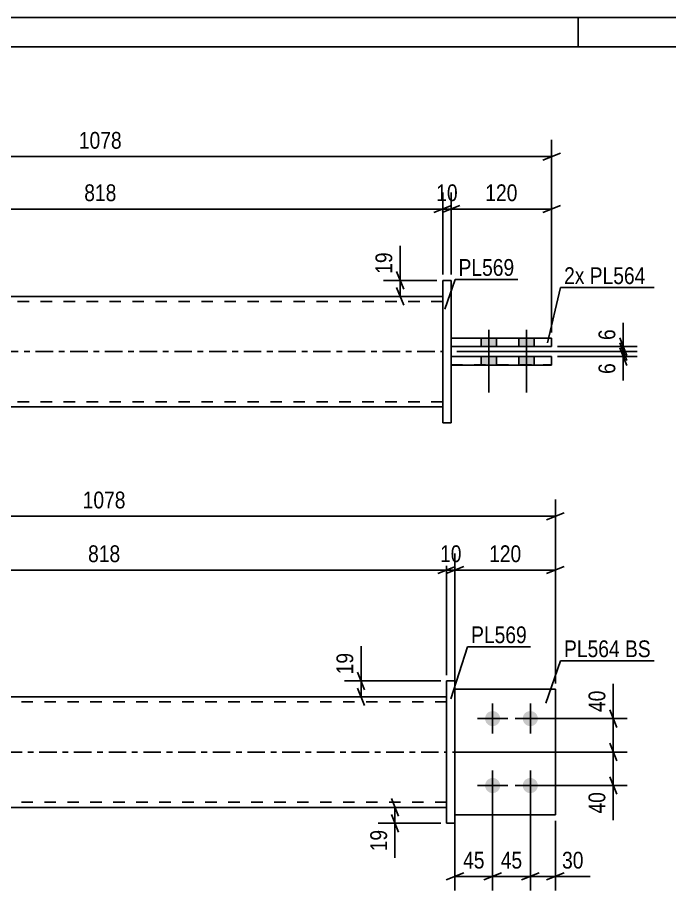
# Model space of a CAD drawing. Header units: millimetres. Extents: x 0 to 420, y 0 to 297.
# Drawn here: x 114.4 to 225.6, y 148 to 297 of the extents above; entities that cross this region are included whole.
import ezdxf

# ---------------------------------------------------------------- set-up
doc = ezdxf.new("R2010")
doc.units = ezdxf.units.MM
doc.linetypes.add('DXK_LINE_DOT2', pattern=[3.9198, 1.9599, -1.9599])
doc.linetypes.add('DXK_LINE_DOT3', pattern=[5.9187, 2.979, -0.9799, 0.9799, -0.9799])
doc.styles.add('Arial Narrow', font='ARIALN.TTF', dxfattribs={"height": 0.2})

# ---------------------------------------------------------------- blocks, each defined once
blk = doc.blocks.new('Unknown-585696815-1128')
at = {"color": 5, "linetype": 'Continuous'}
for p, q in [((420, 297), (0, 297)), ((210, 292), (210, 297)), ((415, 292), (5, 292))]:
    blk.add_line(p, q, dxfattribs=at)
blk = doc.blocks.new('Part-585696815-1898 - 1892')
at = {"linetype": 'Continuous'}
blk.add_hatch(color=2, dxfattribs=at).paths.add_polyline_path([(99.98, 162.19), (99.18, 163.59), (100.78, 163.59)])
at = {"color": 2, "linetype": 'Continuous'}
for p, q in [((70.77, 181.05), (187.58, 181.05)), ((99.98, 162.19), (99.18, 163.59)), ((99.18, 163.59), (100.78, 163.59)), ((100.78, 163.59), (99.98, 162.19)), ((70.77, 162.19), (187.58, 162.19))]:
    blk.add_line(p, q, dxfattribs=at)
at = {"color": 7, "linetype": 'DXK_LINE_DOT2'}
for p, q in [((70.77, 162.19), (70.77, 181.05)), ((187.58, 162.19), (187.58, 181.05)), ((187.58, 180.19), (70.77, 180.19)), ((187.58, 163.05), (70.77, 163.05))]:
    blk.add_line(p, q, dxfattribs=at)
at = {"color": 7, "linetype": 'DXK_LINE_DOT3'}
blk.add_line((70.77, 171.62), (187.58, 171.62), dxfattribs=at)
at = {"color": 2, "linetype": 'Continuous'}
blk.add_circle((99.98, 163.09), 1, dxfattribs=at)
blk = doc.blocks.new('Part-585696815-1910 - 1892')
at = {"color": 2, "linetype": 'Continuous'}
for p, q in [((187.58, 183.76), (187.58, 183.77)), ((187.58, 183.77), (187.58, 159.47)), ((187.58, 183.77), (189.01, 183.77)), ((189.01, 183.76), (187.58, 183.76)), ((189.01, 159.47), (189.01, 183.77)), ((187.58, 159.47), (189.01, 159.47))]:
    blk.add_line(p, q, dxfattribs=at)
at = {"color": 7, "linetype": 'DXK_LINE_DOT2'}
blk.add_line((187.58, 159.49), (189.01, 159.49), dxfattribs=at)
blk = doc.blocks.new('Part-585696815-1904 - 1892')
at = {"color": 7, "linetype": 'DXK_LINE_DOT2'}
for p, q in [((189.01, 182.34), (206.15, 182.34)), ((189.01, 160.91), (189.01, 182.34)), ((189.01, 182.34), (206.15, 182.34)), ((206.15, 182.34), (206.15, 182.34)), ((206.15, 182.34), (206.15, 160.91)), ((189.01, 160.91), (189.01, 160.91)), ((189.01, 160.91), (206.15, 160.91)), ((189.01, 160.91), (206.15, 160.91))]:
    blk.add_line(p, q, dxfattribs=at)
blk = doc.blocks.new('Bolt-585696815-1927 - 1892')
at = {"linetype": 'Continuous'}
for points in [[(195.44, 178.62), (195.71, 178.59), (195.96, 178.51), (196.19, 178.38), (196.39, 178.2), (196.55, 177.98), (196.66, 177.73), (196.72, 177.47), (196.72, 177.2), (196.66, 176.94), (196.55, 176.69), (196.39, 176.48), (196.19, 176.3), (195.96, 176.16), (195.71, 176.08), (195.44, 176.05), (195.17, 176.08), (194.92, 176.16), (194.68, 176.3), (194.48, 176.48), (194.32, 176.69), (194.22, 176.94), (194.16, 177.2), (194.16, 177.47), (194.22, 177.73), (194.32, 177.98), (194.48, 178.2), (194.68, 178.38), (194.92, 178.51), (195.17, 178.59)], [(201.87, 178.62), (202.13, 178.59), (202.39, 178.51), (202.62, 178.38), (202.82, 178.2), (202.98, 177.98), (203.09, 177.73), (203.15, 177.47), (203.15, 177.2), (203.09, 176.94), (202.98, 176.69), (202.82, 176.48), (202.62, 176.3), (202.39, 176.16), (202.13, 176.08), (201.87, 176.05), (201.6, 176.08), (201.34, 176.16), (201.11, 176.3), (200.91, 176.48), (200.75, 176.69), (200.64, 176.94), (200.59, 177.2), (200.59, 177.47), (200.64, 177.73), (200.75, 177.98), (200.91, 178.2), (201.11, 178.38), (201.34, 178.51), (201.6, 178.59)], [(195.44, 167.19), (195.71, 167.17), (195.96, 167.08), (196.19, 166.95), (196.39, 166.77), (196.55, 166.55), (196.66, 166.3), (196.72, 166.04), (196.72, 165.77), (196.66, 165.51), (196.55, 165.26), (196.39, 165.05), (196.19, 164.87), (195.96, 164.73), (195.71, 164.65), (195.44, 164.62), (195.17, 164.65), (194.92, 164.73), (194.68, 164.87), (194.48, 165.05), (194.32, 165.26), (194.22, 165.51), (194.16, 165.77), (194.16, 166.04), (194.22, 166.3), (194.32, 166.55), (194.48, 166.77), (194.68, 166.95), (194.92, 167.08), (195.17, 167.17)], [(201.87, 167.19), (202.13, 167.17), (202.39, 167.08), (202.62, 166.95), (202.82, 166.77), (202.98, 166.55), (203.09, 166.3), (203.15, 166.04), (203.15, 165.77), (203.09, 165.51), (202.98, 165.26), (202.82, 165.05), (202.62, 164.87), (202.39, 164.73), (202.13, 164.65), (201.87, 164.62), (201.6, 164.65), (201.34, 164.73), (201.11, 164.87), (200.91, 165.05), (200.75, 165.26), (200.64, 165.51), (200.59, 165.77), (200.59, 166.04), (200.64, 166.3), (200.75, 166.55), (200.91, 166.77), (201.11, 166.95), (201.34, 167.08), (201.6, 167.17)]]:
    blk.add_hatch(color=1, dxfattribs=at).paths.add_polyline_path(points)
at = {"color": 1, "linetype": 'Continuous'}
for p, q in [((195.44, 179.91), (195.44, 174.77)), ((201.87, 179.91), (201.87, 174.77)), ((192.87, 177.34), (198.01, 177.34)), ((199.3, 177.34), (204.44, 177.34)), ((195.44, 168.48), (195.44, 163.34)), ((201.87, 168.48), (201.87, 163.34)), ((192.87, 165.91), (198.01, 165.91)), ((199.3, 165.91), (204.44, 165.91))]:
    blk.add_line(p, q, dxfattribs=at)
blk = doc.blocks.new('Part-585696815-1932 - 1892')
at = {"color": 2, "linetype": 'Continuous'}
for p, q in [((189.01, 182.34), (206.15, 182.34)), ((206.15, 182.34), (206.15, 182.34)), ((206.15, 160.91), (206.15, 182.34)), ((189.01, 160.91), (206.15, 160.91))]:
    blk.add_line(p, q, dxfattribs=at)
at = {"color": 7, "linetype": 'DXK_LINE_DOT2'}
for p, q in [((189.01, 182.34), (206.15, 182.34)), ((189.01, 160.91), (189.01, 182.34)), ((206.15, 182.34), (206.15, 182.34)), ((189.01, 160.91), (189.01, 160.91)), ((189.01, 160.91), (206.15, 160.91))]:
    blk.add_line(p, q, dxfattribs=at)
blk = doc.blocks.new('Part-585696815-1644 - 1592')
at = {"color": 2, "linetype": 'Continuous'}
for p, q in [((188.36, 239.12), (205.5, 239.12)), ((188.36, 239.11), (205.5, 239.11)), ((205.5, 237.68), (205.5, 239.12)), ((188.36, 237.68), (205.5, 237.68))]:
    blk.add_line(p, q, dxfattribs=at)
at = {"color": 7, "linetype": 'DXK_LINE_DOT2'}
for p, q in [((188.36, 237.68), (188.36, 239.12)), ((188.36, 237.69), (205.5, 237.69))]:
    blk.add_line(p, q, dxfattribs=at)
blk = doc.blocks.new('Part-585696815-1639 - 1592')
at = {"color": 2, "linetype": 'Continuous'}
for p, q in [((188.36, 242.26), (205.5, 242.26)), ((188.36, 242.25), (205.5, 242.25)), ((205.5, 240.83), (205.5, 242.26)), ((188.36, 240.83), (205.5, 240.83))]:
    blk.add_line(p, q, dxfattribs=at)
at = {"color": 7, "linetype": 'DXK_LINE_DOT2'}
for p, q in [((188.36, 240.83), (188.36, 242.26)), ((188.36, 240.84), (205.5, 240.84))]:
    blk.add_line(p, q, dxfattribs=at)
blk = doc.blocks.new('Part-585696815-1659 - 1592')
at = {"linetype": 'Continuous'}
blk.add_hatch(color=2, dxfattribs=at).paths.add_polyline_path([(99.33, 239.97), (98.53, 241.37), (100.13, 241.37)])
at = {"color": 2, "linetype": 'Continuous'}
for p, q in [((70.13, 249.4), (186.93, 249.4)), ((99.33, 239.97), (98.53, 241.37)), ((98.53, 241.37), (100.13, 241.37)), ((100.13, 241.37), (99.33, 239.97)), ((70.13, 230.55), (186.93, 230.55))]:
    blk.add_line(p, q, dxfattribs=at)
at = {"color": 7, "linetype": 'DXK_LINE_DOT2'}
for p, q in [((70.13, 230.55), (70.13, 249.4)), ((186.93, 249.4), (186.93, 230.55)), ((186.93, 248.55), (70.13, 248.55)), ((186.93, 231.4), (70.13, 231.4))]:
    blk.add_line(p, q, dxfattribs=at)
at = {"color": 7, "linetype": 'DXK_LINE_DOT3'}
blk.add_line((70.13, 239.97), (186.93, 239.97), dxfattribs=at)
at = {"color": 2, "linetype": 'Continuous'}
blk.add_circle((99.33, 240.87), 1, dxfattribs=at)
blk = doc.blocks.new('Bolt-585696815-1660 - 1592')
at = {"linetype": 'Continuous'}
for points in [[(196.08, 242.26), (193.5, 242.26), (193.5, 240.83), (196.08, 240.83)], [(196.08, 242.26), (193.5, 242.26), (193.5, 240.83), (196.08, 240.83)], [(202.5, 242.26), (199.93, 242.26), (199.93, 240.83), (202.5, 240.83)], [(202.5, 242.26), (199.93, 242.26), (199.93, 240.83), (202.5, 240.83)], [(196.08, 239.12), (193.5, 239.12), (193.5, 237.69), (196.08, 237.69)], [(196.08, 239.11), (193.5, 239.11), (193.5, 237.69), (196.08, 237.69)], [(202.5, 239.12), (199.93, 239.12), (199.93, 237.69), (202.5, 237.69)], [(202.5, 239.11), (199.93, 239.11), (199.93, 237.69), (202.5, 237.69)]]:
    blk.add_hatch(color=1, dxfattribs=at).paths.add_polyline_path(points)
at = {"color": 1, "linetype": 'Continuous'}
for p, q in [((194.79, 243.69), (194.79, 232.98)), ((194.79, 243.69), (194.79, 232.97)), ((201.22, 243.69), (201.22, 232.98)), ((201.22, 243.69), (201.22, 232.97)), ((193.5, 242.26), (193.5, 240.83)), ((193.5, 242.26), (193.5, 240.83)), ((196.08, 242.26), (196.08, 240.83)), ((196.08, 242.26), (196.08, 240.83)), ((199.93, 242.26), (199.93, 240.83)), ((199.93, 242.26), (199.93, 240.83)), ((202.5, 242.26), (202.5, 240.83)), ((202.5, 242.26), (202.5, 240.83)), ((193.5, 239.12), (193.5, 237.69)), ((193.5, 239.11), (193.5, 237.69)), ((196.08, 239.12), (196.08, 237.69)), ((196.08, 239.11), (196.08, 237.69)), ((199.93, 239.12), (199.93, 237.69)), ((199.93, 239.11), (199.93, 237.69)), ((202.5, 239.12), (202.5, 237.69)), ((202.5, 239.11), (202.5, 237.69))]:
    blk.add_line(p, q, dxfattribs=at)
blk = doc.blocks.new('Part-585696815-1675 - 1592')
at = {"color": 2, "linetype": 'Continuous'}
for p, q in [((186.93, 252.12), (186.93, 252.11)), ((186.93, 252.11), (186.93, 252.12)), ((186.93, 252.12), (188.36, 252.12)), ((186.93, 227.83), (186.93, 252.11)), ((186.93, 252.11), (188.36, 252.11)), ((188.36, 252.11), (188.36, 252.12)), ((188.36, 252.12), (188.36, 252.11)), ((188.36, 252.11), (188.36, 227.83)), ((186.93, 227.83), (188.36, 227.83))]:
    blk.add_line(p, q, dxfattribs=at)
at = {"color": 7, "linetype": 'DXK_LINE_DOT2'}
for p, q in [((186.93, 227.84), (188.36, 227.84)), ((188.36, 227.84), (188.36, 227.83))]:
    blk.add_line(p, q, dxfattribs=at)
blk = doc.blocks.new('StraightDimension-585696815-4817 - 1892')
at = {"color": 7, "linetype": 'Continuous'}
for p, q in [((195.44, 164.91), (195.44, 147.99)), ((189.01, 159.91), (189.01, 147.99)), ((187.51, 149.79), (190.51, 150.99)), ((196.94, 150.99), (193.94, 149.79)), ((189.01, 150.39), (195.44, 150.39))]:
    blk.add_line(p, q, dxfattribs=at)
at = {"color": 0}
blk.add_wipeout([(194.65, 151.14), (194.65, 155.34), (189.8, 155.34), (189.8, 151.14)], dxfattribs=at)
at = {"color": 3, "style": 'Arial Narrow'}
blk.add_text('45', height=2.863, dxfattribs=at).set_placement((190.4, 151.74))
blk = doc.blocks.new('StraightDimension-585696815-2022 - 1892')
at = {"color": 7, "linetype": 'Continuous'}
for p, q in [((173.01, 183.76), (173.01, 189.67)), ((173.01, 183.76), (173.01, 189.67)), ((172.41, 185.26), (173.61, 182.26)), ((186.58, 183.76), (170.16, 183.76)), ((173.01, 181.05), (173.01, 183.76)), ((173.61, 179.55), (172.41, 182.55)), ((186.58, 181.05), (170.16, 181.05))]:
    blk.add_line(p, q, dxfattribs=at)
at = {"color": 0}
blk.add_wipeout([(172.26, 189.14), (168.06, 189.14), (168.06, 184.29), (172.26, 184.29)], dxfattribs=at)
at = {"color": 3, "style": 'Arial Narrow'}
blk.add_text('19', height=2.863, rotation=90.0002, dxfattribs=at).set_placement((171.66, 184.89))
blk = doc.blocks.new('StraightDimension-585696815-4877 - 1892')
at = {"color": 7, "linetype": 'Continuous'}
for p, q in [((52.2, 183.34), (52.2, 214.71)), ((206.15, 183.34), (206.15, 214.71)), ((53.7, 212.46), (50.7, 211.26)), ((52.2, 211.86), (206.15, 211.86)), ((204.65, 211.26), (207.65, 212.46))]:
    blk.add_line(p, q, dxfattribs=at)
at = {"color": 0}
blk.add_wipeout([(133.43, 212.61), (133.43, 216.81), (124.92, 216.81), (124.92, 212.61)], dxfattribs=at)
at = {"color": 3, "style": 'Arial Narrow'}
blk.add_text('1078', height=2.863, dxfattribs=at).set_placement((125.52, 213.21))
blk = doc.blocks.new('StraightDimension-585696815-1973 - 1892')
at = {"color": 7, "linetype": 'Continuous'}
for p, q in [((70.77, 183.34), (70.77, 205.54)), ((187.58, 184.76), (187.58, 205.54)), ((72.27, 203.29), (69.27, 202.09)), ((70.77, 202.69), (187.58, 202.69)), ((186.08, 202.09), (189.08, 203.29))]:
    blk.add_line(p, q, dxfattribs=at)
at = {"color": 0}
blk.add_wipeout([(132.52, 203.44), (132.52, 207.64), (125.84, 207.64), (125.84, 203.44)], dxfattribs=at)
at = {"color": 3, "style": 'Arial Narrow'}
blk.add_text('818', height=2.863, dxfattribs=at).set_placement((126.44, 204.04))
blk = doc.blocks.new('StraightDimension-585696815-1982 - 1892')
at = {"color": 7, "linetype": 'Continuous'}
for p, q in [((187.58, 184.76), (187.58, 205.54)), ((189.01, 183.34), (189.01, 205.54)), ((186.08, 202.09), (189.08, 203.29)), ((190.51, 203.29), (187.51, 202.09)), ((187.58, 202.69), (189.01, 202.69))]:
    blk.add_line(p, q, dxfattribs=at)
at = {"color": 0}
blk.add_wipeout([(190.72, 203.44), (190.72, 207.64), (185.87, 207.64), (185.87, 203.44)], dxfattribs=at)
at = {"color": 3, "style": 'Arial Narrow'}
blk.add_text('10', height=2.863, dxfattribs=at).set_placement((186.47, 204.04))
blk = doc.blocks.new('StraightDimension-585696815-4844 - 1892')
at = {"color": 7, "linetype": 'Continuous'}
for p, q in [((216.01, 177.34), (216.01, 183.25)), ((216.01, 177.34), (216.01, 183.25)), ((215.41, 178.84), (216.61, 175.84)), ((202.87, 177.34), (218.41, 177.34)), ((216.01, 171.62), (216.01, 177.34)), ((216.61, 170.12), (215.41, 173.12)), ((188.58, 171.62), (218.41, 171.62))]:
    blk.add_line(p, q, dxfattribs=at)
at = {"color": 0}
blk.add_wipeout([(215.26, 182.72), (211.06, 182.72), (211.06, 177.86), (215.26, 177.86)], dxfattribs=at)
at = {"color": 3, "style": 'Arial Narrow'}
blk.add_text('40', height=2.863, rotation=90.0002, dxfattribs=at).set_placement((214.66, 178.46))
blk = doc.blocks.new('StraightDimension-585696815-1999 - 1892')
at = {"color": 7, "linetype": 'Continuous'}
for p, q in [((189.01, 183.34), (189.01, 205.54)), ((206.15, 183.34), (206.15, 205.54)), ((190.51, 203.29), (187.51, 202.09)), ((189.01, 202.69), (206.15, 202.69)), ((204.65, 202.09), (207.65, 203.29))]:
    blk.add_line(p, q, dxfattribs=at)
at = {"color": 0}
blk.add_wipeout([(200.92, 203.44), (200.92, 207.64), (194.24, 207.64), (194.24, 203.44)], dxfattribs=at)
at = {"color": 3, "style": 'Arial Narrow'}
blk.add_text('120', height=2.863, dxfattribs=at).set_placement((194.84, 204.04))
blk = doc.blocks.new('StraightDimension-585696815-2082 - 1892')
at = {"color": 7, "linetype": 'Continuous'}
for p, q in [((178.18, 163.69), (179.38, 160.69)), ((186.58, 162.19), (175.93, 162.19)), ((179.38, 157.97), (178.18, 160.97)), ((178.78, 159.47), (178.78, 162.19)), ((186.58, 159.47), (175.93, 159.47)), ((178.78, 159.47), (178.78, 153.57)), ((178.78, 159.47), (178.78, 153.57))]:
    blk.add_line(p, q, dxfattribs=at)
at = {"color": 0}
blk.add_wipeout([(178.03, 158.95), (173.83, 158.95), (173.83, 154.09), (178.03, 154.09)], dxfattribs=at)
at = {"color": 3, "style": 'Arial Narrow'}
blk.add_text('19', height=2.863, rotation=90.0002, dxfattribs=at).set_placement((177.43, 154.69))
blk = doc.blocks.new('StraightDimension-585696815-4815 - 1892')
at = {"color": 7, "linetype": 'Continuous'}
for p, q in [((201.87, 164.91), (201.87, 147.99)), ((206.15, 159.91), (206.15, 147.99)), ((200.37, 149.79), (203.37, 150.99)), ((207.65, 150.99), (204.65, 149.79)), ((201.87, 150.39), (206.15, 150.39)), ((206.15, 150.39), (212.06, 150.39)), ((206.15, 150.39), (212.06, 150.39))]:
    blk.add_line(p, q, dxfattribs=at)
at = {"color": 0}
blk.add_wipeout([(211.53, 151.14), (211.53, 155.34), (206.68, 155.34), (206.68, 151.14)], dxfattribs=at)
at = {"color": 3, "style": 'Arial Narrow'}
blk.add_text('30', height=2.863, dxfattribs=at).set_placement((207.28, 151.74))
blk = doc.blocks.new('StraightDimension-585696815-4816 - 1892')
at = {"color": 7, "linetype": 'Continuous'}
for p, q in [((195.44, 164.91), (195.44, 147.99)), ((201.87, 164.91), (201.87, 147.99)), ((193.94, 149.79), (196.94, 150.99)), ((203.37, 150.99), (200.37, 149.79)), ((195.44, 150.39), (201.87, 150.39))]:
    blk.add_line(p, q, dxfattribs=at)
at = {"color": 0}
blk.add_wipeout([(201.08, 151.14), (201.08, 155.34), (196.22, 155.34), (196.22, 151.14)], dxfattribs=at)
at = {"color": 3, "style": 'Arial Narrow'}
blk.add_text('45', height=2.863, dxfattribs=at).set_placement((196.82, 151.74))
blk = doc.blocks.new('StraightDimension-585696815-4845 - 1892')
at = {"color": 7, "linetype": 'Continuous'}
for p, q in [((215.41, 173.12), (216.61, 170.12)), ((188.58, 171.62), (218.41, 171.62)), ((216.01, 165.91), (216.01, 171.62)), ((216.61, 164.41), (215.41, 167.41)), ((202.87, 165.91), (218.41, 165.91)), ((216.01, 165.91), (216.01, 160)), ((216.01, 165.91), (216.01, 160))]:
    blk.add_line(p, q, dxfattribs=at)
at = {"color": 0}
blk.add_wipeout([(215.26, 165.39), (211.06, 165.39), (211.06, 160.53), (215.26, 160.53)], dxfattribs=at)
at = {"color": 3, "style": 'Arial Narrow'}
blk.add_text('40', height=2.863, rotation=90.0002, dxfattribs=at).set_placement((214.66, 161.13))
blk = doc.blocks.new('StraightDimension-585696815-1735 - 1592')
at = {"color": 7, "linetype": 'Continuous'}
for p, q in [((186.93, 253.12), (186.93, 267.15)), ((188.36, 253.12), (188.36, 267.15)), ((185.43, 263.7), (188.43, 264.9)), ((189.86, 264.9), (186.86, 263.7)), ((186.93, 264.3), (188.36, 264.3))]:
    blk.add_line(p, q, dxfattribs=at)
at = {"color": 0}
blk.add_wipeout([(190.07, 265.05), (190.07, 269.25), (185.22, 269.25), (185.22, 265.05)], dxfattribs=at)
at = {"color": 3, "style": 'Arial Narrow'}
blk.add_text('10', height=2.863, dxfattribs=at).set_placement((185.82, 265.65))
blk = doc.blocks.new('StraightDimension-585696815-1776 - 1592')
at = {"color": 7, "linetype": 'Continuous'}
for p, q in [((51.55, 243.25), (51.55, 276.1)), ((205.5, 243.25), (205.5, 276.1)), ((53.05, 273.85), (50.05, 272.65)), ((51.55, 273.25), (205.5, 273.25)), ((204, 272.65), (207, 273.85))]:
    blk.add_line(p, q, dxfattribs=at)
at = {"color": 0}
blk.add_wipeout([(132.79, 274), (132.79, 278.2), (124.27, 278.2), (124.27, 274)], dxfattribs=at)
at = {"color": 3, "style": 'Arial Narrow'}
blk.add_text('1078', height=2.863, dxfattribs=at).set_placement((124.87, 274.6))
blk = doc.blocks.new('StraightDimension-585696815-1695 - 1592')
at = {"color": 7, "linetype": 'Continuous'}
for p, q in [((217.11, 241.47), (218.31, 238.47)), ((189.36, 239.97), (220.11, 239.97)), ((218.31, 237.61), (217.11, 240.61)), ((217.71, 239.11), (217.71, 239.97)), ((206.5, 239.11), (220.11, 239.11)), ((217.71, 239.11), (217.71, 235.03)), ((217.71, 239.11), (217.71, 235.03))]:
    blk.add_line(p, q, dxfattribs=at)
at = {"color": 0}
blk.add_wipeout([(216.96, 238.59), (212.76, 238.59), (212.76, 235.56), (216.96, 235.56)], dxfattribs=at)
at = {"color": 3, "style": 'Arial Narrow'}
blk.add_text('6', height=2.86, rotation=90.0002, dxfattribs=at).set_placement((216.36, 236.16))
blk = doc.blocks.new('StraightDimension-585696815-1704 - 1592')
at = {"color": 7, "linetype": 'Continuous'}
for p, q in [((217.71, 240.83), (217.71, 244.9)), ((217.71, 240.83), (217.71, 244.9)), ((217.11, 242.33), (218.31, 239.33)), ((218.31, 238.47), (217.11, 241.47)), ((189.36, 239.97), (220.11, 239.97)), ((206.5, 240.83), (220.11, 240.83)), ((217.71, 239.97), (217.71, 240.83))]:
    blk.add_line(p, q, dxfattribs=at)
at = {"color": 0}
blk.add_wipeout([(216.96, 244.38), (212.76, 244.38), (212.76, 241.35), (216.96, 241.35)], dxfattribs=at)
at = {"color": 3, "style": 'Arial Narrow'}
blk.add_text('6', height=2.86, rotation=90.0002, dxfattribs=at).set_placement((216.36, 241.95))
blk = doc.blocks.new('StraightDimension-585696815-1714 - 1592')
at = {"color": 7, "linetype": 'Continuous'}
for p, q in [((179.67, 252.12), (179.67, 258.03)), ((179.67, 252.12), (179.67, 258.03)), ((179.07, 253.62), (180.27, 250.62)), ((185.93, 252.12), (176.82, 252.12)), ((179.67, 249.4), (179.67, 252.12)), ((180.27, 247.9), (179.07, 250.9)), ((185.93, 249.4), (176.82, 249.4))]:
    blk.add_line(p, q, dxfattribs=at)
at = {"color": 0}
blk.add_wipeout([(178.92, 257.5), (174.72, 257.5), (174.72, 252.65), (178.92, 252.65)], dxfattribs=at)
at = {"color": 3, "style": 'Arial Narrow'}
blk.add_text('19', height=2.863, rotation=90.0002, dxfattribs=at).set_placement((178.32, 253.25))
blk = doc.blocks.new('StraightDimension-585696815-1725 - 1592')
at = {"color": 7, "linetype": 'Continuous'}
for p, q in [((188.36, 253.12), (188.36, 267.15)), ((205.5, 243.25), (205.5, 267.15)), ((189.86, 264.9), (186.86, 263.7)), ((188.36, 264.3), (205.5, 264.3)), ((204, 263.7), (207, 264.9))]:
    blk.add_line(p, q, dxfattribs=at)
at = {"color": 0}
blk.add_wipeout([(200.27, 265.05), (200.27, 269.25), (193.59, 269.25), (193.59, 265.05)], dxfattribs=at)
at = {"color": 3, "style": 'Arial Narrow'}
blk.add_text('120', height=2.863, dxfattribs=at).set_placement((194.19, 265.65))
blk = doc.blocks.new('StraightDimension-585696815-1745 - 1592')
at = {"color": 7, "linetype": 'Continuous'}
for p, q in [((70.13, 251.69), (70.13, 267.15)), ((186.93, 253.12), (186.93, 267.15)), ((71.63, 264.9), (68.63, 263.7)), ((70.13, 264.3), (186.93, 264.3)), ((185.43, 263.7), (188.43, 264.9))]:
    blk.add_line(p, q, dxfattribs=at)
at = {"color": 0}
blk.add_wipeout([(131.87, 265.05), (131.87, 269.25), (125.19, 269.25), (125.19, 265.05)], dxfattribs=at)
at = {"color": 3, "style": 'Arial Narrow'}
blk.add_text('818', height=2.863, dxfattribs=at).set_placement((125.79, 265.65))
blk = doc.blocks.new('Mark-585696815-1906 - 1892')
at = {"color": 0}
blk.add_wipeout([(201.27, 190.21), (201.27, 193.21), (191.77, 193.21), (191.77, 190.21)], dxfattribs=at)
blk.add_wipeout([(201.27, 190.21), (201.27, 193.21), (191.77, 193.21), (191.77, 190.21)], dxfattribs=at)
at = {"color": 30, "linetype": 'Continuous'}
for p, q in [((188.31, 180.73), (191.17, 189.61)), ((191.17, 189.61), (201.87, 189.61))]:
    blk.add_line(p, q, dxfattribs=at)
at = {"color": 3, "style": 'Arial Narrow'}
blk.add_text('PL569', height=2.863, dxfattribs=at).set_placement((191.77, 190.21))
blk = doc.blocks.new('MarkSet-585696815-2242 - 1892')
at = {"color": 0}
for points in [[(217.12, 187.82), (217.12, 190.82), (207.62, 190.82), (207.62, 187.82)], [(222.4, 187.82), (222.4, 190.82), (218.02, 190.82), (218.02, 187.82)]]:
    blk.add_wipeout(points, dxfattribs=at)
for points in [[(217.12, 187.82), (217.12, 190.82), (207.62, 190.82), (207.62, 187.82)], [(222.4, 187.82), (222.4, 190.82), (218.02, 190.82), (218.02, 187.82)]]:
    blk.add_wipeout(points, dxfattribs=at)
at = {"color": 30, "linetype": 'Continuous'}
for p, q in [((204.52, 179.98), (207.02, 187.22)), ((207.02, 187.22), (223, 187.22))]:
    blk.add_line(p, q, dxfattribs=at)
at = {"color": 3, "style": 'Arial Narrow'}
for s, p in [('PL564', (207.62, 187.82)), ('BS', (218.02, 187.82))]:
    blk.add_text(s, height=2.863, dxfattribs=at).set_placement(p)
blk = doc.blocks.new('Mark-585696815-1671 - 1592')
at = {"color": 0}
blk.add_wipeout([(199.14, 252.9), (199.14, 255.9), (189.63, 255.9), (189.63, 252.9)], dxfattribs=at)
blk.add_wipeout([(199.14, 252.9), (199.14, 255.9), (189.63, 255.9), (189.63, 252.9)], dxfattribs=at)
at = {"color": 30, "linetype": 'Continuous'}
for p, q in [((187.26, 247.22), (189.03, 252.3)), ((189.03, 252.3), (199.74, 252.3))]:
    blk.add_line(p, q, dxfattribs=at)
at = {"color": 3, "style": 'Arial Narrow'}
blk.add_text('PL569', height=2.863, dxfattribs=at).set_placement((189.63, 252.9))
blk = doc.blocks.new('MarkSet-585696815-1883 - 1592')
at = {"color": 0}
for points in [[(211.1, 251.5), (211.1, 254.5), (207.63, 254.5), (207.63, 251.5)], [(221.5, 251.5), (221.5, 254.5), (212, 254.5), (212, 251.5)]]:
    blk.add_wipeout(points, dxfattribs=at)
for points in [[(211.1, 251.5), (211.1, 254.5), (207.63, 254.5), (207.63, 251.5)], [(221.5, 251.5), (221.5, 254.5), (212, 254.5), (212, 251.5)]]:
    blk.add_wipeout(points, dxfattribs=at)
at = {"color": 30, "linetype": 'Continuous'}
for p, q in [((204.82, 241.48), (207.03, 250.9)), ((207.03, 250.9), (223, 250.9))]:
    blk.add_line(p, q, dxfattribs=at)
at = {"color": 3, "style": 'Arial Narrow'}
for s, p in [('2x', (207.63, 251.5)), ('PL564', (212, 251.5))]:
    blk.add_text(s, height=2.863, dxfattribs=at).set_placement(p)

msp = doc.modelspace()

# ---------------------------------------------------------------- block references
for name in ['Unknown-585696815-1128', 'Part-585696815-1675 - 1592', 'Part-585696815-1659 - 1592', 'Bolt-585696815-1660 - 1592', 'Part-585696815-1639 - 1592', 'Part-585696815-1644 - 1592', 'Part-585696815-1910 - 1892', 'Part-585696815-1904 - 1892', 'Part-585696815-1932 - 1892', 'Part-585696815-1898 - 1892', 'Bolt-585696815-1927 - 1892']:
    msp.add_blockref(name, (0, 0))

# ---------------------------------------------------------------- next in the draw order: block references
for name in ['StraightDimension-585696815-1735 - 1592', 'StraightDimension-585696815-1695 - 1592', 'StraightDimension-585696815-2022 - 1892', 'StraightDimension-585696815-4817 - 1892', 'StraightDimension-585696815-4815 - 1892', 'StraightDimension-585696815-2082 - 1892']:
    msp.add_blockref(name, (0, 0))

# ---------------------------------------------------------------- next in the draw order: block references
for name in ['StraightDimension-585696815-1776 - 1592', 'StraightDimension-585696815-4877 - 1892', 'StraightDimension-585696815-4816 - 1892']:
    msp.add_blockref(name, (0, 0))

# ---------------------------------------------------------------- next in the draw order: block references
for name in ['StraightDimension-585696815-1714 - 1592', 'StraightDimension-585696815-1704 - 1592', 'StraightDimension-585696815-1973 - 1892']:
    msp.add_blockref(name, (0, 0))

# ---------------------------------------------------------------- next in the draw order: block references
for name in ['StraightDimension-585696815-1725 - 1592', 'StraightDimension-585696815-1982 - 1892']:
    msp.add_blockref(name, (0, 0))

# ---------------------------------------------------------------- next in the draw order: block references
for name in ['StraightDimension-585696815-1745 - 1592', 'MarkSet-585696815-1883 - 1592', 'StraightDimension-585696815-4844 - 1892']:
    msp.add_blockref(name, (0, 0))

# ---------------------------------------------------------------- next in the draw order: block references
for name in ['Mark-585696815-1671 - 1592', 'StraightDimension-585696815-1999 - 1892', 'StraightDimension-585696815-4845 - 1892']:
    msp.add_blockref(name, (0, 0))

# ---------------------------------------------------------------- next in the draw order: block references
for name in ['Mark-585696815-1906 - 1892', 'MarkSet-585696815-2242 - 1892']:
    msp.add_blockref(name, (0, 0))

doc.saveas('drawing.dxf')
